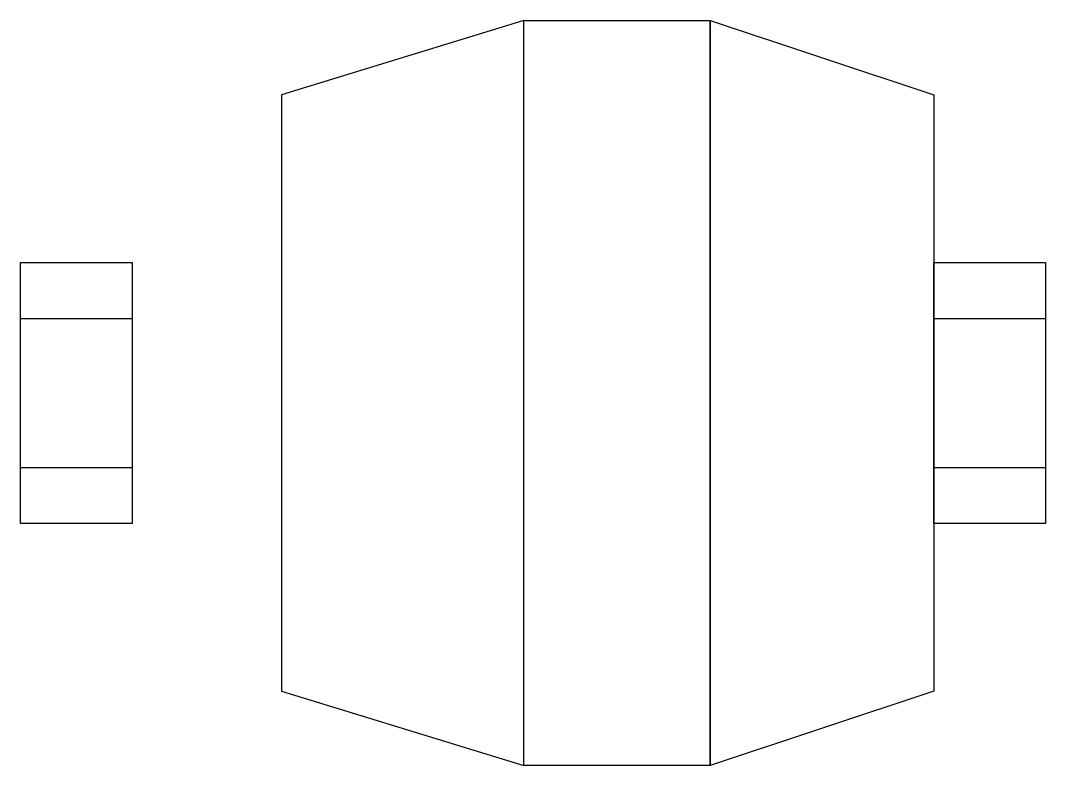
# Model space of a CAD drawing. Header units: millimetres. Extents: x 0 to 68.8, y 0 to 50.
import ezdxf

# ---------------------------------------------------------------- set-up
doc = ezdxf.new("R2010")
doc.units = ezdxf.units.MM
doc.layers.add('THIET BI DIEN', color=5, linetype='Continuous')

# ---------------------------------------------------------------- blocks, each defined once
blk = doc.blocks.new('HF50')
at = {"layer": 'THIET BI DIEN', "ltscale": 15}
for p, q in [((-61.25, 5), (-53.75, 5)), ((0, 5), (7.5, 5)), ((-61.25, -5), (-53.75, -5)), ((0, -5), (7.5, -5))]:
    blk.add_line(p, q, dxfattribs=at)
for points in [[(-43.75, -20), (-27.5, -25), (-27.5, 25), (-43.75, 20)], [(-15, -25), (-27.5, -25), (-27.5, 25), (-15, 25)], [(0, -20), (-15, -25), (-15, 25), (0, 20)], [(-53.75, -8.75), (-61.25, -8.75), (-61.25, 8.75), (-53.75, 8.75)], [(7.5, -8.75), (0, -8.75), (0, 8.75), (7.5, 8.75)]]:
    blk.add_lwpolyline(points, close=True, dxfattribs=at)

msp = doc.modelspace()

# ---------------------------------------------------------------- block references
msp.add_blockref('HF50', (61.25, 25))

doc.saveas('drawing.dxf')
